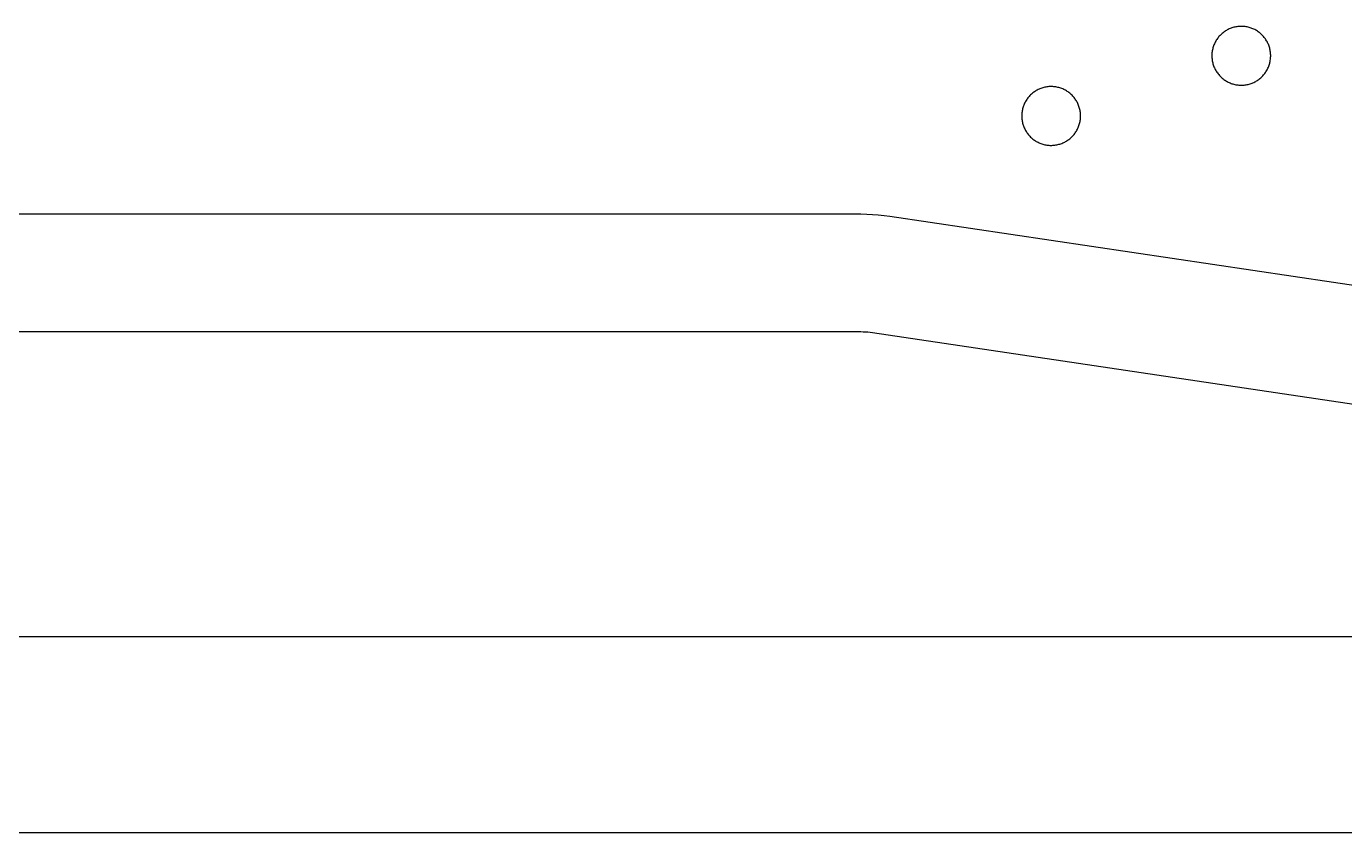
# Model space of a CAD drawing. Header units: millimetres. Extents: x 586 to 986, y -25 to 475.
# Drawn here: x 878.4 to 945.6, y -25.2 to 15.9 of the extents above; entities that cross this region are included whole.
import ezdxf

# ---------------------------------------------------------------- set-up
doc = ezdxf.new("R2010")
doc.units = ezdxf.units.MM
doc.header["$MEASUREMENT"] = 0
for name, color, linetype, true_color in [('auxiliares', 4, 'Continuous', 0x00ffff), ('corte', 1, 'Continuous', 0xff0000), ('Default', 18, 'Continuous', 0x000000)]:
    doc.layers.add(name, color=color, linetype=linetype, true_color=true_color)

msp = doc.modelspace()

# ---------------------------------------------------------------- linework, layer by layer
at = {"layer": 'auxiliares'}
for p, q in [((848.656, 0.359), (920.916, 0.359)), ((920.916, 0.359), (921.034, 0.357)), ((921.034, 0.357), (921.152, 0.352)), ((921.152, 0.352), (921.27, 0.343)), ((921.27, 0.343), (921.388, 0.331)), ((921.388, 0.331), (921.505, 0.315)), ((921.505, 0.315), (946.501, -3.407)), ((596.192, -15.195), (976.192, -15.195))]:
    msp.add_line(p, q, dxfattribs=at)
at = {"layer": 'corte', "linetype": 'Continuous', "lineweight": 25}
for p, q in [((939.226, 15.466), (939.19, 15.428)), ((939.262, 15.503), (939.226, 15.466)), ((939.3, 15.539), (939.262, 15.503)), ((939.339, 15.573), (939.3, 15.539)), ((939.38, 15.606), (939.339, 15.573)), ((939.421, 15.638), (939.38, 15.606)), ((939.463, 15.668), (939.421, 15.638)), ((939.507, 15.697), (939.463, 15.668)), ((939.551, 15.724), (939.507, 15.697)), ((939.597, 15.749), (939.551, 15.724)), ((939.643, 15.773), (939.597, 15.749)), ((939.69, 15.795), (939.643, 15.773)), ((939.738, 15.816), (939.69, 15.795)), ((939.786, 15.835), (939.738, 15.816)), ((939.835, 15.852), (939.786, 15.835)), ((939.885, 15.868), (939.835, 15.852)), ((939.935, 15.882), (939.885, 15.868)), ((939.986, 15.894), (939.935, 15.882)), ((940.037, 15.904), (939.986, 15.894)), ((940.088, 15.913), (940.037, 15.904)), ((940.14, 15.92), (940.088, 15.913)), ((940.192, 15.925), (940.14, 15.92)), ((940.244, 15.928), (940.192, 15.925)), ((940.296, 15.929), (940.244, 15.928)), ((940.348, 15.929), (940.296, 15.929)), ((940.4, 15.927), (940.348, 15.929)), ((940.452, 15.923), (940.4, 15.927)), ((940.504, 15.917), (940.452, 15.923)), ((940.555, 15.909), (940.504, 15.917)), ((940.606, 15.9), (940.555, 15.909)), ((940.657, 15.888), (940.606, 15.9)), ((940.708, 15.875), (940.657, 15.888)), ((940.758, 15.861), (940.708, 15.875)), ((940.807, 15.844), (940.758, 15.861)), ((940.856, 15.826), (940.807, 15.844)), ((940.904, 15.806), (940.856, 15.826)), ((940.951, 15.785), (940.904, 15.806)), ((940.998, 15.762), (940.951, 15.785)), ((941.044, 15.737), (940.998, 15.762)), ((941.089, 15.711), (941.044, 15.737)), ((941.133, 15.683), (941.089, 15.711)), ((941.176, 15.654), (941.133, 15.683)), ((941.218, 15.623), (941.176, 15.654)), ((941.259, 15.591), (941.218, 15.623)), ((941.298, 15.557), (941.259, 15.591)), ((941.337, 15.522), (941.298, 15.557)), ((941.374, 15.486), (941.337, 15.522)), ((941.41, 15.448), (941.374, 15.486)), ((938.853, 14.79), (938.842, 14.739)), ((938.867, 14.84), (938.853, 14.79)), ((938.882, 14.89), (938.867, 14.84)), ((938.899, 14.939), (938.882, 14.89)), ((938.917, 14.988), (938.899, 14.939)), ((938.937, 15.036), (938.917, 14.988)), ((938.959, 15.083), (938.937, 15.036)), ((938.983, 15.129), (938.959, 15.083)), ((939.008, 15.175), (938.983, 15.129)), ((939.035, 15.22), (939.008, 15.175)), ((939.063, 15.264), (939.035, 15.22)), ((939.093, 15.306), (939.063, 15.264)), ((939.124, 15.348), (939.093, 15.306)), ((939.156, 15.389), (939.124, 15.348)), ((939.19, 15.428), (939.156, 15.389)), ((941.445, 15.409), (941.41, 15.448)), ((941.478, 15.369), (941.445, 15.409)), ((941.51, 15.328), (941.478, 15.369)), ((941.541, 15.286), (941.51, 15.328)), ((941.57, 15.243), (941.541, 15.286)), ((941.597, 15.198), (941.57, 15.243)), ((941.623, 15.153), (941.597, 15.198)), ((941.647, 15.107), (941.623, 15.153)), ((941.67, 15.06), (941.647, 15.107)), ((941.691, 15.013), (941.67, 15.06)), ((941.711, 14.964), (941.691, 15.013)), ((941.728, 14.916), (941.711, 14.964)), ((941.744, 14.866), (941.728, 14.916)), ((941.759, 14.816), (941.744, 14.866)), ((941.771, 14.765), (941.759, 14.816)), ((938.81, 14.481), (938.809, 14.429)), ((938.809, 14.429), (938.81, 14.377)), ((938.813, 14.533), (938.81, 14.481)), ((938.81, 14.377), (938.813, 14.325)), ((938.817, 14.585), (938.813, 14.533)), ((938.813, 14.325), (938.818, 14.273)), ((938.824, 14.636), (938.817, 14.585)), ((938.818, 14.273), (938.824, 14.221)), ((938.832, 14.688), (938.824, 14.636)), ((938.824, 14.221), (938.832, 14.17)), ((938.842, 14.739), (938.832, 14.688)), ((938.832, 14.17), (938.842, 14.119)), ((938.842, 14.119), (938.854, 14.068)), ((941.782, 14.714), (941.771, 14.765)), ((941.771, 14.094), (941.782, 14.145)), ((941.791, 14.663), (941.782, 14.714)), ((941.782, 14.145), (941.791, 14.196)), ((941.798, 14.612), (941.791, 14.663)), ((941.791, 14.196), (941.798, 14.248)), ((941.804, 14.56), (941.798, 14.612)), ((941.798, 14.248), (941.804, 14.3)), ((941.807, 14.508), (941.804, 14.56)), ((941.804, 14.3), (941.807, 14.352)), ((941.809, 14.456), (941.807, 14.508)), ((941.807, 14.352), (941.809, 14.404)), ((941.809, 14.404), (941.809, 14.456)), ((938.854, 14.068), (938.867, 14.018)), ((938.867, 14.018), (938.882, 13.968)), ((938.882, 13.968), (938.899, 13.919)), ((938.899, 13.919), (938.918, 13.87)), ((938.918, 13.87), (938.938, 13.822)), ((938.938, 13.822), (938.96, 13.775)), ((938.96, 13.775), (938.983, 13.728)), ((938.983, 13.728), (939.008, 13.683)), ((939.008, 13.683), (939.035, 13.638)), ((939.035, 13.638), (939.063, 13.594)), ((939.063, 13.594), (939.093, 13.551)), ((939.093, 13.551), (939.124, 13.51)), ((939.124, 13.51), (939.157, 13.469)), ((939.157, 13.469), (939.191, 13.43)), ((941.411, 13.411), (941.446, 13.45)), ((941.446, 13.45), (941.479, 13.49)), ((941.479, 13.49), (941.511, 13.531)), ((941.511, 13.531), (941.541, 13.573)), ((941.541, 13.573), (941.57, 13.617)), ((941.57, 13.617), (941.598, 13.661)), ((941.598, 13.661), (941.624, 13.706)), ((941.624, 13.706), (941.648, 13.752)), ((941.648, 13.752), (941.671, 13.799)), ((941.671, 13.799), (941.692, 13.847)), ((941.692, 13.847), (941.711, 13.895)), ((941.711, 13.895), (941.729, 13.944)), ((941.729, 13.944), (941.745, 13.994)), ((941.745, 13.994), (941.759, 14.044)), ((941.759, 14.044), (941.771, 14.094)), ((930.143, 12.782), (930.093, 12.765)), ((930.192, 12.797), (930.143, 12.782)), ((930.242, 12.811), (930.192, 12.797)), ((930.293, 12.823), (930.242, 12.811)), ((930.344, 12.834), (930.293, 12.823)), ((930.395, 12.842), (930.344, 12.834)), ((930.447, 12.849), (930.395, 12.842)), ((930.499, 12.854), (930.447, 12.849)), ((930.551, 12.857), (930.499, 12.854)), ((930.603, 12.859), (930.551, 12.857)), ((930.655, 12.858), (930.603, 12.859)), ((930.707, 12.856), (930.655, 12.858)), ((930.759, 12.852), (930.707, 12.856)), ((930.811, 12.846), (930.759, 12.852)), ((930.862, 12.838), (930.811, 12.846)), ((930.913, 12.829), (930.862, 12.838)), ((930.964, 12.818), (930.913, 12.829)), ((931.015, 12.805), (930.964, 12.818)), ((931.065, 12.79), (931.015, 12.805)), ((931.114, 12.774), (931.065, 12.79)), ((931.163, 12.756), (931.114, 12.774)), ((939.191, 13.43), (939.226, 13.392)), ((939.226, 13.392), (939.263, 13.355)), ((939.263, 13.355), (939.301, 13.319)), ((939.301, 13.319), (939.34, 13.285)), ((939.34, 13.285), (939.38, 13.252)), ((939.38, 13.252), (939.422, 13.22)), ((939.422, 13.22), (939.464, 13.19)), ((939.464, 13.19), (939.508, 13.161)), ((939.508, 13.161), (939.552, 13.134)), ((939.552, 13.134), (939.598, 13.109)), ((939.598, 13.109), (939.644, 13.085)), ((939.644, 13.085), (939.691, 13.063)), ((939.691, 13.063), (939.739, 13.042)), ((939.739, 13.042), (939.787, 13.023)), ((939.787, 13.023), (939.836, 13.006)), ((939.836, 13.006), (939.886, 12.99)), ((939.886, 12.99), (939.936, 12.976)), ((939.936, 12.976), (939.987, 12.964)), ((939.987, 12.964), (940.038, 12.954)), ((940.038, 12.954), (940.089, 12.946)), ((940.089, 12.946), (940.141, 12.939)), ((940.141, 12.939), (940.193, 12.934)), ((940.193, 12.934), (940.245, 12.931)), ((940.245, 12.931), (940.297, 12.929)), ((940.297, 12.929), (940.349, 12.93)), ((940.349, 12.93), (940.401, 12.932)), ((940.401, 12.932), (940.453, 12.936)), ((940.453, 12.936), (940.505, 12.942)), ((940.505, 12.942), (940.556, 12.95)), ((940.556, 12.95), (940.607, 12.959)), ((940.607, 12.959), (940.658, 12.97)), ((940.658, 12.97), (940.709, 12.983)), ((940.709, 12.983), (940.758, 12.998)), ((940.758, 12.998), (940.808, 13.015)), ((940.808, 13.015), (940.857, 13.033)), ((940.857, 13.033), (940.905, 13.053)), ((940.905, 13.053), (940.952, 13.074)), ((940.952, 13.074), (940.999, 13.097)), ((940.999, 13.097), (941.045, 13.122)), ((941.045, 13.122), (941.09, 13.148)), ((941.09, 13.148), (941.134, 13.176)), ((941.134, 13.176), (941.177, 13.205)), ((941.177, 13.205), (941.219, 13.236)), ((941.219, 13.236), (941.259, 13.269)), ((941.259, 13.269), (941.299, 13.302)), ((941.299, 13.302), (941.338, 13.337)), ((941.338, 13.337), (941.375, 13.374)), ((941.375, 13.374), (941.411, 13.411)), ((929.315, 12.104), (929.29, 12.059)), ((929.342, 12.149), (929.315, 12.104)), ((929.37, 12.193), (929.342, 12.149)), ((929.4, 12.236), (929.37, 12.193)), ((929.431, 12.277), (929.4, 12.236)), ((929.463, 12.318), (929.431, 12.277)), ((929.497, 12.357), (929.463, 12.318)), ((929.533, 12.396), (929.497, 12.357)), ((929.569, 12.433), (929.533, 12.396)), ((929.607, 12.468), (929.569, 12.433)), ((929.646, 12.503), (929.607, 12.468)), ((929.687, 12.536), (929.646, 12.503)), ((929.728, 12.567), (929.687, 12.536)), ((929.77, 12.597), (929.728, 12.567)), ((929.814, 12.626), (929.77, 12.597)), ((929.858, 12.653), (929.814, 12.626)), ((929.904, 12.679), (929.858, 12.653)), ((929.95, 12.703), (929.904, 12.679)), ((929.997, 12.725), (929.95, 12.703)), ((930.045, 12.746), (929.997, 12.725)), ((930.093, 12.765), (930.045, 12.746)), ((931.211, 12.736), (931.163, 12.756)), ((931.258, 12.714), (931.211, 12.736)), ((931.305, 12.691), (931.258, 12.714)), ((931.351, 12.667), (931.305, 12.691)), ((931.396, 12.64), (931.351, 12.667)), ((931.44, 12.612), (931.396, 12.64)), ((931.483, 12.583), (931.44, 12.612)), ((931.525, 12.552), (931.483, 12.583)), ((931.566, 12.52), (931.525, 12.552)), ((931.605, 12.486), (931.566, 12.52)), ((931.644, 12.451), (931.605, 12.486)), ((931.681, 12.415), (931.644, 12.451)), ((931.717, 12.377), (931.681, 12.415)), ((931.752, 12.339), (931.717, 12.377)), ((931.785, 12.299), (931.752, 12.339)), ((931.817, 12.257), (931.785, 12.299)), ((931.848, 12.215), (931.817, 12.257)), ((931.877, 12.172), (931.848, 12.215)), ((931.904, 12.128), (931.877, 12.172)), ((931.93, 12.083), (931.904, 12.128)), ((929.12, 11.462), (929.117, 11.41)), ((929.124, 11.514), (929.12, 11.462)), ((929.131, 11.566), (929.124, 11.514)), ((929.139, 11.617), (929.131, 11.566)), ((929.149, 11.668), (929.139, 11.617)), ((929.16, 11.719), (929.149, 11.668)), ((929.174, 11.769), (929.16, 11.719)), ((929.189, 11.819), (929.174, 11.769)), ((929.206, 11.868), (929.189, 11.819)), ((929.224, 11.917), (929.206, 11.868)), ((929.244, 11.965), (929.224, 11.917)), ((929.266, 12.012), (929.244, 11.965)), ((929.29, 12.059), (929.266, 12.012)), ((931.954, 12.037), (931.93, 12.083)), ((931.977, 11.99), (931.954, 12.037)), ((931.998, 11.942), (931.977, 11.99)), ((932.018, 11.894), (931.998, 11.942)), ((932.035, 11.845), (932.018, 11.894)), ((932.051, 11.795), (932.035, 11.845)), ((932.066, 11.745), (932.051, 11.795)), ((932.078, 11.695), (932.066, 11.745)), ((932.089, 11.644), (932.078, 11.695)), ((932.098, 11.593), (932.089, 11.644)), ((932.105, 11.541), (932.098, 11.593)), ((932.111, 11.489), (932.105, 11.541)), ((932.114, 11.437), (932.111, 11.489)), ((932.116, 11.385), (932.114, 11.437)), ((929.117, 11.41), (929.116, 11.358)), ((929.116, 11.358), (929.117, 11.306)), ((929.117, 11.306), (929.12, 11.254)), ((929.12, 11.254), (929.125, 11.202)), ((929.125, 11.202), (929.131, 11.151)), ((929.131, 11.151), (929.139, 11.099)), ((929.139, 11.099), (929.149, 11.048)), ((929.149, 11.048), (929.161, 10.997)), ((929.161, 10.997), (929.174, 10.947)), ((929.174, 10.947), (929.189, 10.897)), ((929.189, 10.897), (929.206, 10.848)), ((929.206, 10.848), (929.225, 10.799)), ((929.225, 10.799), (929.245, 10.751)), ((931.978, 10.728), (931.999, 10.776)), ((931.999, 10.776), (932.018, 10.824)), ((932.018, 10.824), (932.036, 10.873)), ((932.036, 10.873), (932.052, 10.923)), ((932.052, 10.923), (932.066, 10.973)), ((932.066, 10.973), (932.078, 11.024)), ((932.078, 11.024), (932.089, 11.074)), ((932.089, 11.074), (932.098, 11.126)), ((932.098, 11.126), (932.105, 11.177)), ((932.105, 11.177), (932.111, 11.229)), ((932.111, 11.229), (932.114, 11.281)), ((932.114, 11.281), (932.116, 11.333)), ((932.116, 11.333), (932.116, 11.385)), ((929.245, 10.751), (929.267, 10.704)), ((929.267, 10.704), (929.29, 10.658)), ((929.29, 10.658), (929.315, 10.612)), ((929.315, 10.612), (929.342, 10.567)), ((929.342, 10.567), (929.37, 10.524)), ((929.37, 10.524), (929.4, 10.481)), ((929.4, 10.481), (929.431, 10.439)), ((929.431, 10.439), (929.464, 10.399)), ((929.464, 10.399), (929.498, 10.359)), ((929.498, 10.359), (929.533, 10.321)), ((929.533, 10.321), (929.57, 10.284)), ((929.57, 10.284), (929.608, 10.248)), ((929.608, 10.248), (929.647, 10.214)), ((929.647, 10.214), (929.687, 10.181)), ((929.687, 10.181), (929.729, 10.149)), ((929.729, 10.149), (929.771, 10.119)), ((929.771, 10.119), (929.815, 10.091)), ((929.815, 10.091), (929.859, 10.064)), ((931.397, 10.078), (931.441, 10.105)), ((931.441, 10.105), (931.484, 10.135)), ((931.484, 10.135), (931.526, 10.166)), ((931.526, 10.166), (931.566, 10.198)), ((931.566, 10.198), (931.606, 10.232)), ((931.606, 10.232), (931.645, 10.267)), ((931.645, 10.267), (931.682, 10.303)), ((931.682, 10.303), (931.718, 10.341)), ((931.718, 10.341), (931.753, 10.379)), ((931.753, 10.379), (931.786, 10.419)), ((931.786, 10.419), (931.818, 10.461)), ((931.818, 10.461), (931.848, 10.503)), ((931.848, 10.503), (931.877, 10.546)), ((931.877, 10.546), (931.905, 10.59)), ((931.905, 10.59), (931.931, 10.636)), ((931.931, 10.636), (931.955, 10.682)), ((931.955, 10.682), (931.978, 10.728)), ((929.859, 10.064), (929.905, 10.038)), ((929.905, 10.038), (929.951, 10.014)), ((929.951, 10.014), (929.998, 9.992)), ((929.998, 9.992), (930.046, 9.971)), ((930.046, 9.971), (930.094, 9.952)), ((930.094, 9.952), (930.143, 9.935)), ((930.143, 9.935), (930.193, 9.92)), ((930.193, 9.92), (930.243, 9.906)), ((930.243, 9.906), (930.294, 9.894)), ((930.294, 9.894), (930.345, 9.883)), ((930.345, 9.883), (930.396, 9.875)), ((930.396, 9.875), (930.448, 9.868)), ((930.448, 9.868), (930.5, 9.863)), ((930.5, 9.863), (930.552, 9.86)), ((930.552, 9.86), (930.604, 9.859)), ((930.604, 9.859), (930.656, 9.859)), ((930.656, 9.859), (930.708, 9.861)), ((930.708, 9.861), (930.76, 9.866)), ((930.76, 9.866), (930.812, 9.871)), ((930.812, 9.871), (930.863, 9.879)), ((930.863, 9.879), (930.914, 9.889)), ((930.914, 9.889), (930.965, 9.9)), ((930.965, 9.9), (931.016, 9.913)), ((931.016, 9.913), (931.066, 9.927)), ((931.066, 9.927), (931.115, 9.944)), ((931.115, 9.944), (931.164, 9.962)), ((931.164, 9.962), (931.212, 9.982)), ((931.212, 9.982), (931.259, 10.003)), ((931.259, 10.003), (931.306, 10.027)), ((931.306, 10.027), (931.352, 10.051)), ((931.352, 10.051), (931.397, 10.078)), ((848.656, 6.359), (920.916, 6.359)), ((920.916, 6.359), (921.212, 6.354)), ((921.212, 6.354), (921.507, 6.341)), ((921.507, 6.341), (921.802, 6.319)), ((921.802, 6.319), (922.096, 6.289)), ((922.096, 6.289), (922.389, 6.25)), ((922.389, 6.25), (947.385, 2.528))]:
    msp.add_line(p, q, dxfattribs=at)
at = {"layer": 'Default'}
msp.add_line((586.192, -25.195), (986.192, -25.195), dxfattribs=at)

doc.saveas('drawing.dxf')
